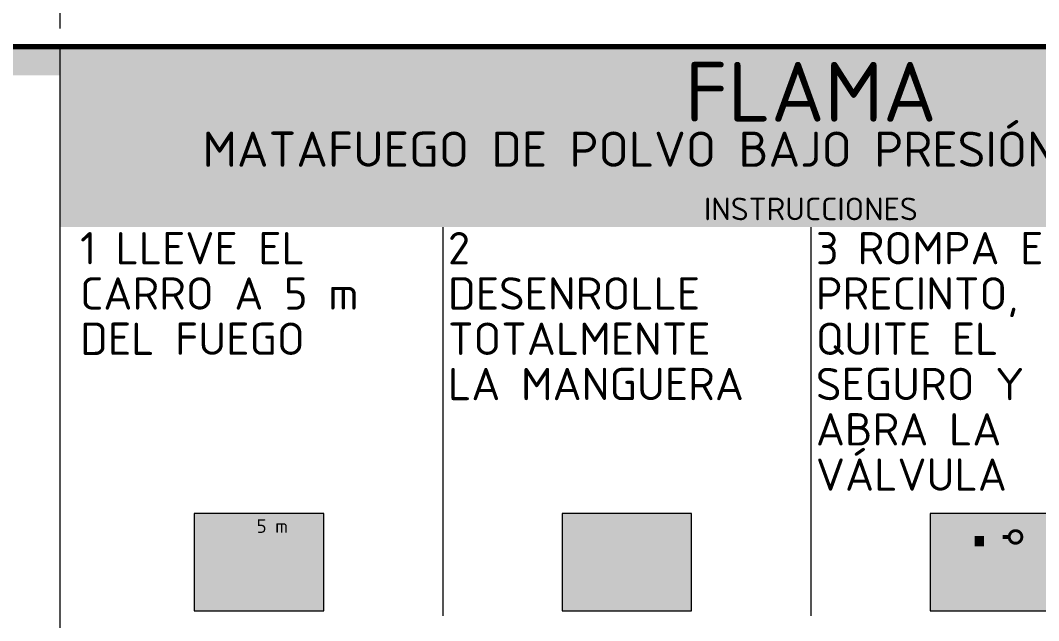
# Model space of a CAD drawing. Header units: millimetres. Extents: x 0 to 2382, y 0 to 420.
# Drawn here: x 1898.5 to 1980.3, y 293.7 to 342 of the extents above; entities that cross this region are included whole.
import ezdxf
from ezdxf.enums import TextEntityAlignment as Align

# ---------------------------------------------------------------- set-up
doc = ezdxf.new("R2010")
doc.units = ezdxf.units.MM
for name, color, linetype, lineweight in [('01-VISIBLE', 7, 'CONTINUOUS', 70), ('04-COTA', 3, 'CONTINUOUS', 18), ('08-FINA', 5, 'CONTINUOUS', 18), ('13-GRAFICA', 30, 'CONTINUOUS', 18)]:
    doc.layers.add(name, color=color, linetype=linetype, lineweight=lineweight)
doc.styles.add('ISO3098', font='isocpeur.ttf')
doc.dimstyles.new('FLAMA-IRAM', dxfattribs={"dimtxt": 3.5, "dimasz": 3.5, "dimexe": 2, "dimexo": 1.5, "dimgap": 1, "dimtad": 1, "dimdec": 1, "dimtxsty": 'ISO3098', "dimblk": 'IRAM_FLECHA', "dimblk1": 'IRAM_FLECHA', "dimblk2": 'IRAM_FLECHA', "dimcen": 2.5, "dimclrd": 256, "dimclre": 256, "dimclrt": 256, "dimazin": 3, "dimtfac": 1, "dimtmove": 0, "dimatfit": 3, "dimlwd": 18, "dimlwe": 18})

# ---------------------------------------------------------------- blocks, each defined once
blk = doc.blocks.new('IRAM_FLECHA')
blk.add_solid([(0, 0), (-1, 0.125), (-1, -0.125)])

msp = doc.modelspace()

# ---------------------------------------------------------------- hatches: boundary and pattern name
at = {"layer": '13-GRAFICA', "true_color": 0xc81e2d}
h = msp.add_hatch(color=7, dxfattribs=at)
h.dxf.hatch_style = 1
h.paths.add_polyline_path([(1901.681, 337.592), (1901.681, 339.862), (1841.363, 339.862), (1841.363, 337.592)])
h = msp.add_hatch(color=7, dxfattribs=at)
h.dxf.hatch_style = 1
h.paths.add_polyline_path([(2022.319, 328.301), (2022.319, 339.862), (1901.681, 339.862), (1901.681, 328.301)])
at = {"layer": '13-GRAFICA', "true_color": 0xffd200}
h = msp.add_hatch(color=7, dxfattribs=at)
h.dxf.hatch_style = 1
h.paths.add_polyline_path([(2022.319, 325.389), (2022.319, 328.301), (1901.681, 328.301), (1901.681, 325.389)])
at = {"layer": '13-GRAFICA', "true_color": 0xffffff}
h = msp.add_hatch(color=7, dxfattribs=at)
h.dxf.hatch_style = 1
h.paths.add_polyline_path([(1922.861, 294.549), (1922.861, 302.349), (1912.461, 302.349), (1912.461, 294.549)])
h = msp.add_hatch(color=7, dxfattribs=at)
h.dxf.hatch_style = 1
h.paths.add_polyline_path([(1952.42, 294.549), (1952.42, 302.349), (1942.02, 302.349), (1942.02, 294.549)])
h = msp.add_hatch(color=7, dxfattribs=at)
h.dxf.hatch_style = 1
h.paths.add_polyline_path([(1981.98, 294.549), (1981.98, 302.349), (1971.58, 302.349), (1971.58, 294.549)])
at = {"layer": '13-GRAFICA', "true_color": 0x191919}
h = msp.add_hatch(color=7, dxfattribs=at)
h.dxf.hatch_style = 1
h.paths.add_polyline_path([(1914.829, 295.349), (1914.83, 295.325), (1914.828, 295.301), (1914.824, 295.277), (1914.818, 295.254), (1914.809, 295.232), (1914.799, 295.211), (1914.786, 295.19), (1914.771, 295.171), (1914.755, 295.154), (1914.737, 295.138), (1914.718, 295.125), (1914.697, 295.113), (1914.675, 295.103), (1914.652, 295.095), (1914.629, 295.09), (1914.606, 295.087), (1914.582, 295.086), (1914.558, 295.088), (1914.534, 295.092), (1914.511, 295.098), (1914.489, 295.106), (1914.468, 295.117), (1914.447, 295.13), (1914.428, 295.144), (1914.411, 295.161), (1914.395, 295.179), (1914.381, 295.198), (1914.37, 295.219), (1914.36, 295.241), (1914.352, 295.263), (1913.826, 297.124), (1913.425, 295.278), (1913.419, 295.255), (1913.41, 295.232), (1913.4, 295.211), (1913.387, 295.191), (1913.372, 295.172), (1913.356, 295.154), (1913.338, 295.139), (1913.319, 295.125), (1913.298, 295.113), (1913.276, 295.103), (1913.253, 295.095), (1913.23, 295.09), (1913.207, 295.087), (1913.183, 295.086), (1913.159, 295.088), (1913.135, 295.092), (1913.112, 295.098), (1913.09, 295.106), (1913.068, 295.117), (1913.048, 295.13), (1913.029, 295.144), (1913.012, 295.16), (1912.996, 295.178), (1912.982, 295.198), (1912.97, 295.219), (1912.961, 295.24), (1912.953, 295.263), (1912.947, 295.286), (1912.944, 295.31), (1912.944, 295.334), (1912.945, 295.358), (1912.949, 295.381), (1913.509, 297.956), (1913.507, 297.959), (1913.492, 297.988), (1913.479, 298.018), (1913.47, 298.05), (1913.464, 298.082), (1913.461, 298.115), (1913.461, 298.148), (1913.583, 300.216), (1913.587, 300.249), (1913.593, 300.281), (1913.603, 300.312), (1913.616, 300.343), (1913.632, 300.371), (1913.65, 300.399), (1913.671, 300.424), (1913.695, 300.447), (1913.72, 300.467), (1913.748, 300.485), (1913.777, 300.501), (1913.778, 300.501), (1913.755, 300.522), (1913.723, 300.557), (1913.695, 300.595), (1913.67, 300.636), (1913.65, 300.68), (1913.634, 300.725), (1913.622, 300.771), (1913.615, 300.818), (1913.613, 300.866), (1913.615, 300.914), (1913.622, 300.961), (1913.634, 301.007), (1913.65, 301.052), (1913.67, 301.095), (1913.695, 301.136), (1913.723, 301.175), (1913.755, 301.21), (1913.791, 301.242), (1913.829, 301.271), (1913.87, 301.295), (1913.913, 301.316), (1913.958, 301.332), (1914.005, 301.343), (1914.052, 301.35), (1914.1, 301.353), (1914.147, 301.35), (1914.195, 301.343), (1914.241, 301.332), (1914.286, 301.316), (1914.329, 301.295), (1914.37, 301.271), (1914.408, 301.242), (1914.444, 301.21), (1914.476, 301.175), (1914.504, 301.136), (1914.529, 301.095), (1914.549, 301.052), (1914.565, 301.007), (1914.577, 300.961), (1914.584, 300.914), (1914.586, 300.866), (1914.584, 300.818), (1914.577, 300.771), (1914.565, 300.725), (1914.549, 300.68), (1914.529, 300.636), (1914.504, 300.595), (1914.476, 300.557), (1914.444, 300.522), (1914.408, 300.49), (1914.37, 300.461), (1914.329, 300.437), (1914.286, 300.416), (1914.241, 300.4), (1914.195, 300.389), (1914.191, 300.388), (1914.206, 300.366), (1914.221, 300.337), (1914.233, 300.306), (1914.242, 300.275), (1914.249, 300.243), (1914.251, 300.21), (1914.251, 300.177), (1914.224, 299.718), (1914.791, 298.933), (1915.534, 299.039), (1915.552, 299.041), (1915.57, 299.04), (1915.587, 299.039), (1915.605, 299.035), (1915.622, 299.03), (1915.639, 299.023), (1915.654, 299.014), (1915.669, 299.004), (1915.683, 298.993), (1915.696, 298.98), (1915.707, 298.966), (1915.717, 298.951), (1915.725, 298.935), (1915.732, 298.919), (1915.737, 298.902), (1915.74, 298.884), (1915.742, 298.866), (1915.742, 298.848), (1915.74, 298.83), (1915.737, 298.813), (1915.731, 298.796), (1915.724, 298.779), (1915.716, 298.763), (1915.706, 298.749), (1915.694, 298.735), (1915.682, 298.722), (1915.668, 298.711), (1915.653, 298.701), (1915.637, 298.693), (1915.62, 298.686), (1915.603, 298.681), (1915.586, 298.677), (1914.734, 298.556), (1914.716, 298.554), (1914.698, 298.554), (1914.68, 298.556), (1914.662, 298.56), (1914.645, 298.565), (1914.628, 298.572), (1914.613, 298.581), (1914.598, 298.591), (1914.584, 298.603), (1914.571, 298.616), (1914.56, 298.63), (1914.19, 299.142), (1914.129, 298.108), (1914.126, 298.076), (1914.119, 298.044), (1914.109, 298.012), (1914.096, 297.982), (1914.092, 297.974), (1914.82, 295.396), (1914.826, 295.372)])
h = msp.add_hatch(color=7, dxfattribs=at)
h.dxf.hatch_style = 1
h.paths.add_polyline_path([(1977.339, 301.26), (1977.354, 301.261), (1977.369, 301.261), (1977.384, 301.259), (1977.398, 301.256), (1977.412, 301.251), (1977.426, 301.245), (1977.439, 301.237), (1977.451, 301.229), (1977.462, 301.219), (1977.473, 301.208), (1977.482, 301.196), (1977.49, 301.183), (1977.496, 301.17), (1977.502, 301.156), (1977.505, 301.142), (1977.508, 301.127), (1977.509, 301.112), (1977.508, 301.097), (1977.507, 301.082), (1977.503, 301.068), (1977.498, 301.054), (1977.492, 301.04), (1977.485, 301.027), (1977.476, 301.015), (1977.466, 301.004), (1977.456, 300.994), (1977.444, 300.984), (1977.431, 300.976), (1977.418, 300.97), (1977.404, 300.965), (1977.389, 300.961), (1975.442, 300.535), (1975.428, 300.532), (1975.413, 300.531), (1975.398, 300.532), (1975.383, 300.534), (1975.369, 300.537), (1975.354, 300.542), (1975.341, 300.548), (1975.328, 300.555), (1975.316, 300.564), (1975.304, 300.574), (1975.294, 300.585), (1975.285, 300.596), (1975.277, 300.609), (1975.271, 300.622), (1975.265, 300.636), (1975.261, 300.651), (1975.259, 300.666), (1975.258, 300.68), (1975.258, 300.695), (1975.26, 300.71), (1975.264, 300.725), (1975.268, 300.739), (1975.274, 300.752), (1975.282, 300.765), (1975.291, 300.778), (1975.3, 300.789), (1975.311, 300.799), (1975.323, 300.808), (1975.336, 300.816), (1975.349, 300.823), (1975.363, 300.828), (1975.377, 300.832), (1977.324, 301.258)])
h = msp.add_hatch(color=7, dxfattribs=at)
h.dxf.hatch_style = 1
h.paths.add_polyline_path([(1978.097, 300.996), (1978.149, 301.028), (1978.205, 301.054), (1978.263, 301.075), (1978.322, 301.089), (1978.382, 301.098), (1978.444, 301.101), (1978.505, 301.098), (1978.565, 301.089), (1978.625, 301.075), (1978.682, 301.054), (1978.738, 301.028), (1978.79, 300.996), (1978.834, 300.964), (1978.834, 300.477), (1978.832, 300.516), (1978.826, 300.554), (1978.817, 300.591), (1978.804, 300.627), (1978.788, 300.661), (1978.768, 300.694), (1978.745, 300.725), (1978.719, 300.753), (1978.691, 300.779), (1978.66, 300.802), (1978.627, 300.821), (1978.593, 300.838), (1978.557, 300.851), (1978.52, 300.86), (1978.482, 300.866), (1978.444, 300.867), (1978.405, 300.866), (1978.368, 300.86), (1978.33, 300.851), (1978.294, 300.838), (1978.26, 300.821), (1978.227, 300.802), (1978.196, 300.779), (1978.168, 300.753), (1978.142, 300.725), (1978.119, 300.694), (1978.1, 300.661), (1978.083, 300.627), (1978.07, 300.591), (1978.061, 300.554), (1978.056, 300.516), (1978.054, 300.477), (1978.054, 300.964)])
h = msp.add_hatch(color=7, dxfattribs=at)
h.dxf.hatch_style = 1
h.paths.add_polyline_path([(1916.725, 300.243), (1920.729, 300.243), (1920.729, 300.399), (1921.041, 300.243), (1921.197, 300.243), (1921.205, 300.243), (1921.212, 300.242), (1921.22, 300.24), (1921.227, 300.238), (1921.234, 300.234), (1921.24, 300.23), (1921.247, 300.226), (1921.252, 300.221), (1921.257, 300.215), (1921.262, 300.209), (1921.266, 300.202), (1921.269, 300.195), (1921.272, 300.188), (1921.274, 300.181), (1921.275, 300.173), (1921.275, 300.165), (1921.275, 300.158), (1921.274, 300.15), (1921.272, 300.143), (1921.269, 300.136), (1921.266, 300.129), (1921.262, 300.122), (1921.257, 300.116), (1921.252, 300.11), (1921.247, 300.105), (1921.24, 300.101), (1921.234, 300.097), (1921.227, 300.093), (1921.22, 300.091), (1921.212, 300.089), (1921.205, 300.088), (1921.197, 300.087), (1921.041, 300.087), (1920.729, 299.931), (1920.729, 300.087), (1916.725, 300.087), (1916.725, 299.931), (1916.413, 300.087), (1916.257, 300.087), (1916.249, 300.088), (1916.242, 300.089), (1916.234, 300.091), (1916.227, 300.093), (1916.22, 300.097), (1916.214, 300.101), (1916.208, 300.105), (1916.202, 300.11), (1916.197, 300.116), (1916.192, 300.122), (1916.188, 300.129), (1916.185, 300.136), (1916.182, 300.143), (1916.181, 300.15), (1916.179, 300.158), (1916.179, 300.165), (1916.179, 300.173), (1916.181, 300.181), (1916.182, 300.188), (1916.185, 300.195), (1916.188, 300.202), (1916.192, 300.209), (1916.197, 300.215), (1916.202, 300.221), (1916.208, 300.226), (1916.214, 300.23), (1916.22, 300.234), (1916.227, 300.238), (1916.234, 300.24), (1916.242, 300.242), (1916.249, 300.243), (1916.257, 300.243), (1916.413, 300.243), (1916.725, 300.399)])
h = msp.add_hatch(color=7, dxfattribs=at)
h.dxf.hatch_style = 1
h.paths.add_polyline_path([(1945.922, 298.562), (1945.92, 298.592), (1945.913, 298.623), (1945.899, 298.656), (1945.878, 298.688), (1945.849, 298.719), (1945.813, 298.747), (1945.771, 298.769), (1945.723, 298.785), (1945.669, 298.794), (1945.612, 298.793), (1945.552, 298.783), (1945.492, 298.762), (1945.434, 298.73), (1945.379, 298.687), (1945.33, 298.633), (1945.288, 298.57), (1945.256, 298.498), (1945.236, 298.419), (1945.228, 298.334), (1945.234, 298.247), (1945.254, 298.158), (1945.29, 298.071), (1945.341, 297.988), (1945.407, 297.912), (1945.486, 297.846), (1945.577, 297.791), (1945.679, 297.751), (1945.788, 297.727), (1945.904, 297.72), (1946.022, 297.732), (1946.139, 297.764), (1946.253, 297.815), (1946.359, 297.885), (1946.456, 297.973), (1946.539, 298.078), (1946.606, 298.198), (1946.654, 298.329), (1946.681, 298.469), (1946.686, 298.615), (1946.668, 298.763), (1946.625, 298.909), (1946.558, 299.049), (1946.469, 299.18), (1946.358, 299.296), (1946.227, 299.396), (1946.079, 299.475), (1945.918, 299.531), (1945.747, 299.561), (1945.571, 299.564), (1945.393, 299.539), (1945.219, 299.485), (1945.052, 299.403), (1944.898, 299.293), (1944.761, 299.159), (1944.645, 299.002), (1944.554, 298.827), (1944.491, 298.636), (1944.458, 298.435), (1944.457, 298.228), (1944.489, 298.02), (1944.555, 297.817), (1944.652, 297.624), (1944.781, 297.447), (1944.939, 297.29), (1945.121, 297.158), (1945.325, 297.054), (1945.545, 296.984), (1945.777, 296.948), (1946.015, 296.949), (1946.252, 296.988), (1946.484, 297.065), (1946.703, 297.179), (1946.904, 297.328), (1947.081, 297.508), (1947.229, 297.717), (1947.344, 297.949), (1947.422, 298.199), (1947.461, 298.461), (1947.457, 298.729), (1947.411, 298.997), (1947.323, 299.256), (1947.193, 299.501), (1947.025, 299.726), (1946.821, 299.923), (1946.587, 300.087), (1946.327, 300.214), (1946.047, 300.3), (1945.754, 300.341), (1945.455, 300.335), (1945.158, 300.282), (1944.87, 300.182), (1944.599, 300.037), (1944.351, 299.849), (1944.134, 299.622), (1943.953, 299.361), (1943.814, 299.073), (1943.722, 298.763), (1943.678, 298.44), (1943.686, 298.111), (1943.746, 297.784), (1943.858, 297.467), (1944.019, 297.17), (1944.227, 296.899), (1944.477, 296.662), (1944.763, 296.465), (1945.08, 296.314), (1945.419, 296.214), (1945.773, 296.168), (1946.133, 296.178), (1946.49, 296.246), (1946.834, 296.369), (1947.158, 296.546), (1947.452, 296.774), (1947.709, 297.047), (1947.922, 297.359), (1948.085, 297.704), (1948.192, 298.073), (1948.242, 298.471), (1948.245, 298.489), (1948.25, 298.505), (1948.256, 298.522), (1948.264, 298.537), (1948.274, 298.552), (1948.285, 298.565), (1948.297, 298.578), (1948.31, 298.589), (1948.325, 298.599), (1948.34, 298.607), (1948.356, 298.614), (1948.373, 298.619), (1948.39, 298.623), (1948.407, 298.625), (1948.425, 298.625), (1948.442, 298.623), (1948.459, 298.62), (1948.476, 298.615), (1948.492, 298.608), (1948.507, 298.6), (1948.522, 298.59), (1948.535, 298.579), (1951.083, 296.239), (1951.095, 296.226), (1951.106, 296.213), (1951.115, 296.199), (1951.123, 296.183), (1951.13, 296.167), (1951.135, 296.151), (1951.138, 296.134), (1951.14, 296.117), (1951.14, 296.1), (1951.138, 296.083), (1951.134, 296.066), (1951.129, 296.049), (1951.123, 296.033), (1951.114, 296.018), (1951.105, 296.004), (1951.094, 295.991), (1951.081, 295.979), (1951.068, 295.968), (1951.054, 295.958), (1951.038, 295.95), (1951.022, 295.944), (1951.006, 295.939), (1950.989, 295.936), (1950.972, 295.934), (1950.955, 295.934), (1950.937, 295.936), (1950.921, 295.939), (1950.904, 295.945), (1950.888, 295.951), (1950.873, 295.96), (1950.859, 295.969), (1950.846, 295.98), (1948.548, 298.09), (1948.539, 298.016), (1948.536, 298.002), (1948.533, 297.989), (1948.418, 297.593), (1948.414, 297.58), (1948.408, 297.567), (1948.234, 297.197), (1948.228, 297.185), (1948.22, 297.173), (1947.992, 296.838), (1947.984, 296.827), (1947.975, 296.816), (1947.698, 296.523), (1947.689, 296.513), (1947.678, 296.504), (1947.362, 296.26), (1947.35, 296.252), (1947.339, 296.245), (1946.991, 296.054), (1946.978, 296.048), (1946.965, 296.043), (1946.595, 295.91), (1946.582, 295.906), (1946.568, 295.903), (1946.184, 295.831), (1946.171, 295.829), (1946.157, 295.828), (1945.769, 295.817), (1945.756, 295.817), (1945.742, 295.818), (1945.36, 295.868), (1945.347, 295.87), (1945.333, 295.874), (1944.968, 295.981), (1944.954, 295.986), (1944.942, 295.991), (1944.6, 296.154), (1944.588, 296.16), (1944.576, 296.168), (1944.267, 296.38), (1944.256, 296.388), (1944.245, 296.397), (1943.975, 296.654), (1943.966, 296.664), (1943.957, 296.674), (1943.732, 296.967), (1943.724, 296.979), (1943.717, 296.99), (1943.542, 297.312), (1943.536, 297.325), (1943.531, 297.338), (1943.41, 297.68), (1943.406, 297.693), (1943.403, 297.707), (1943.338, 298.061), (1943.336, 298.075), (1943.335, 298.088), (1943.327, 298.445), (1943.327, 298.459), (1943.328, 298.473), (1943.376, 298.824), (1943.378, 298.837), (1943.381, 298.851), (1943.482, 299.187), (1943.487, 299.2), (1943.492, 299.213), (1943.643, 299.526), (1943.649, 299.538), (1943.657, 299.55), (1943.853, 299.833), (1943.862, 299.844), (1943.871, 299.855), (1944.107, 300.101), (1944.117, 300.111), (1944.128, 300.12), (1944.397, 300.325), (1944.409, 300.332), (1944.421, 300.339), (1944.717, 300.498), (1944.729, 300.504), (1944.742, 300.509), (1945.056, 300.618), (1945.069, 300.622), (1945.083, 300.625), (1945.407, 300.683), (1945.421, 300.685), (1945.435, 300.686), (1945.761, 300.692), (1945.775, 300.692), (1945.789, 300.69), (1946.109, 300.646), (1946.123, 300.643), (1946.136, 300.64), (1946.442, 300.546), (1946.455, 300.541), (1946.468, 300.536), (1946.753, 300.397), (1946.765, 300.39), (1946.777, 300.383), (1947.034, 300.202), (1947.045, 300.194), (1947.056, 300.185), (1947.279, 299.968), (1947.289, 299.958), (1947.297, 299.947), (1947.482, 299.701), (1947.49, 299.69), (1947.497, 299.678), (1947.64, 299.408), (1947.646, 299.395), (1947.651, 299.382), (1947.748, 299.097), (1947.752, 299.083), (1947.755, 299.07), (1947.806, 298.775), (1947.807, 298.761), (1947.808, 298.748), (1947.812, 298.452), (1947.811, 298.438), (1947.81, 298.424), (1947.768, 298.134), (1947.765, 298.121), (1947.762, 298.107), (1947.675, 297.831), (1947.671, 297.818), (1947.665, 297.805), (1947.537, 297.548), (1947.531, 297.536), (1947.523, 297.524), (1947.359, 297.293), (1947.35, 297.282), (1947.341, 297.272), (1947.144, 297.072), (1947.134, 297.062), (1947.123, 297.054), (1946.9, 296.889), (1946.889, 296.881), (1946.877, 296.874), (1946.633, 296.747), (1946.621, 296.741), (1946.608, 296.737), (1946.35, 296.651), (1946.337, 296.647), (1946.323, 296.644), (1946.058, 296.601), (1946.045, 296.599), (1946.031, 296.598), (1945.765, 296.597), (1945.751, 296.597), (1945.738, 296.599), (1945.478, 296.639), (1945.465, 296.642), (1945.451, 296.645), (1945.205, 296.725), (1945.192, 296.729), (1945.179, 296.735), (1944.95, 296.851), (1944.938, 296.858), (1944.927, 296.865), (1944.722, 297.014), (1944.711, 297.022), (1944.7, 297.032), (1944.523, 297.208), (1944.514, 297.219), (1944.505, 297.229), (1944.36, 297.429), (1944.353, 297.441), (1944.346, 297.453), (1944.235, 297.671), (1944.23, 297.683), (1944.225, 297.696), (1944.151, 297.926), (1944.147, 297.939), (1944.144, 297.953), (1944.108, 298.188), (1944.106, 298.201), (1944.106, 298.215), (1944.107, 298.45), (1944.107, 298.464), (1944.109, 298.478), (1944.147, 298.707), (1944.149, 298.72), (1944.153, 298.734), (1944.225, 298.951), (1944.23, 298.964), (1944.236, 298.976), (1944.34, 299.177), (1944.347, 299.189), (1944.355, 299.2), (1944.487, 299.379), (1944.496, 299.39), (1944.506, 299.4), (1944.663, 299.554), (1944.673, 299.563), (1944.684, 299.572), (1944.86, 299.697), (1944.872, 299.704), (1944.884, 299.711), (1945.076, 299.806), (1945.089, 299.811), (1945.102, 299.816), (1945.303, 299.878), (1945.316, 299.882), (1945.33, 299.884), (1945.535, 299.914), (1945.549, 299.915), (1945.563, 299.915), (1945.767, 299.912), (1945.781, 299.911), (1945.795, 299.909), (1945.993, 299.874), (1946.007, 299.871), (1946.02, 299.867), (1946.208, 299.802), (1946.22, 299.797), (1946.233, 299.791), (1946.405, 299.699), (1946.417, 299.692), (1946.428, 299.684), (1946.581, 299.567), (1946.592, 299.558), (1946.602, 299.549), (1946.733, 299.412), (1946.742, 299.401), (1946.75, 299.39), (1946.856, 299.237), (1946.863, 299.225), (1946.869, 299.212), (1946.948, 299.047), (1946.953, 299.034), (1946.958, 299.021), (1947.008, 298.848), (1947.012, 298.835), (1947.014, 298.821), (1947.036, 298.645), (1947.037, 298.631), (1947.038, 298.617), (1947.032, 298.444), (1947.031, 298.43), (1947.029, 298.416), (1946.996, 298.248), (1946.993, 298.234), (1946.988, 298.221), (1946.931, 298.064), (1946.925, 298.051), (1946.919, 298.038), (1946.838, 297.894), (1946.831, 297.883), (1946.823, 297.871), (1946.722, 297.744), (1946.713, 297.734), (1946.703, 297.724), (1946.586, 297.617), (1946.575, 297.608), (1946.564, 297.6), (1946.434, 297.514), (1946.422, 297.507), (1946.409, 297.501), (1946.27, 297.438), (1946.257, 297.433), (1946.244, 297.429), (1946.099, 297.39), (1946.085, 297.387), (1946.072, 297.385), (1945.926, 297.37), (1945.912, 297.369), (1945.898, 297.369), (1945.754, 297.377), (1945.74, 297.379), (1945.727, 297.381), (1945.589, 297.411), (1945.576, 297.415), (1945.562, 297.42), (1945.435, 297.47), (1945.422, 297.476), (1945.409, 297.483), (1945.294, 297.552), (1945.282, 297.559), (1945.271, 297.568), (1945.17, 297.652), (1945.16, 297.662), (1945.15, 297.672), (1945.066, 297.769), (1945.057, 297.78), (1945.05, 297.792), (1944.984, 297.899), (1944.977, 297.911), (1944.971, 297.924), (1944.924, 298.037), (1944.92, 298.051), (1944.916, 298.064), (1944.889, 298.181), (1944.886, 298.194), (1944.885, 298.209), (1944.877, 298.325), (1944.876, 298.339), (1944.877, 298.353), (1944.888, 298.466), (1944.89, 298.48), (1944.893, 298.494), (1944.92, 298.601), (1944.925, 298.614), (1944.93, 298.627), (1944.973, 298.726), (1944.98, 298.738), (1944.987, 298.751), (1945.044, 298.838), (1945.053, 298.849), (1945.062, 298.86), (1945.13, 298.935), (1945.14, 298.945), (1945.151, 298.954), (1945.229, 299.015), (1945.24, 299.023), (1945.253, 299.031), (1945.336, 299.077), (1945.349, 299.083), (1945.362, 299.088), (1945.449, 299.119), (1945.463, 299.123), (1945.477, 299.126), (1945.565, 299.142), (1945.58, 299.143), (1945.594, 299.144), (1945.68, 299.145), (1945.695, 299.144), (1945.709, 299.143), (1945.792, 299.13), (1945.806, 299.127), (1945.82, 299.123), (1945.896, 299.097), (1945.91, 299.092), (1945.923, 299.086), (1945.991, 299.049), (1946.004, 299.042), (1946.016, 299.034), (1946.075, 298.988), (1946.086, 298.979), (1946.097, 298.968), (1946.145, 298.916), (1946.155, 298.904), (1946.164, 298.892), (1946.201, 298.835), (1946.209, 298.822), (1946.215, 298.808), (1946.241, 298.748), (1946.246, 298.734), (1946.251, 298.72), (1946.265, 298.658), (1946.268, 298.644), (1946.27, 298.628), (1946.273, 298.569), (1946.274, 298.553), (1946.273, 298.538), (1946.266, 298.482), (1946.264, 298.466), (1946.26, 298.451), (1946.245, 298.399), (1946.239, 298.383), (1946.232, 298.368), (1946.223, 298.353), (1946.213, 298.339), (1946.201, 298.326), (1946.188, 298.314), (1946.175, 298.304), (1946.16, 298.295), (1946.144, 298.288), (1946.128, 298.282), (1946.112, 298.278), (1946.095, 298.275), (1946.077, 298.274), (1946.06, 298.275), (1946.043, 298.277), (1946.026, 298.281), (1946.01, 298.287), (1945.994, 298.294), (1945.98, 298.303), (1945.966, 298.313), (1945.953, 298.325), (1945.941, 298.337), (1945.931, 298.351), (1945.922, 298.366), (1945.915, 298.381), (1945.909, 298.398), (1945.904, 298.414), (1945.902, 298.431), (1945.901, 298.448), (1945.902, 298.466), (1945.904, 298.483), (1945.908, 298.499), (1945.919, 298.536)])
at = {"layer": '13-GRAFICA', "true_color": 0xcba23e}
h = msp.add_hatch(color=7, dxfattribs=at)
h.dxf.hatch_style = 1
h.paths.add_polyline_path([(1975.167, 299.71), (1975.167, 300.562), (1975.897, 300.562), (1975.897, 299.71)])
at = {"layer": '13-GRAFICA', "true_color": 0x191919}
h = msp.add_hatch(color=7, dxfattribs=at)
h.dxf.hatch_style = 1
h.paths.add_polyline_path([(1977.054, 299.97), (1977.068, 299.963), (1977.081, 299.955), (1977.092, 299.946), (1977.103, 299.935), (1977.113, 299.923), (1977.122, 299.911), (1977.129, 299.897), (1977.135, 299.883), (1977.139, 299.869), (1977.142, 299.854), (1977.144, 299.839), (1977.265, 297.162), (1977.265, 297.147), (1977.264, 297.132), (1977.261, 297.117), (1977.257, 297.103), (1977.251, 297.089), (1977.244, 297.076), (1977.235, 297.064), (1977.226, 297.052), (1977.215, 297.042), (1977.204, 297.032), (1977.191, 297.024), (1977.178, 297.017), (1977.164, 297.011), (1977.15, 297.007), (1977.135, 297.004), (1977.12, 297.003), (1977.105, 297.003), (1977.091, 297.004), (1977.076, 297.007), (1977.062, 297.012), (1977.048, 297.017), (1977.035, 297.024), (1977.022, 297.033), (1977.011, 297.042), (1977, 297.053), (1976.991, 297.064), (1976.983, 297.077), (1976.976, 297.09), (1976.97, 297.104), (1976.966, 297.118), (1976.963, 297.133), (1976.962, 297.148), (1976.845, 299.72), (1975.849, 300.052), (1975.835, 300.058), (1975.821, 300.064), (1975.809, 300.073), (1975.797, 300.082), (1975.786, 300.092), (1975.777, 300.103), (1975.768, 300.116), (1975.761, 300.129), (1975.755, 300.142), (1975.75, 300.156), (1975.747, 300.171), (1975.745, 300.186), (1975.745, 300.201), (1975.746, 300.216), (1975.748, 300.23), (1975.752, 300.245), (1975.758, 300.259), (1975.765, 300.272), (1975.773, 300.285), (1975.782, 300.296), (1975.792, 300.307), (1975.803, 300.317), (1975.816, 300.325), (1975.829, 300.333), (1975.842, 300.339), (1975.857, 300.343), (1975.871, 300.347), (1975.886, 300.348), (1975.901, 300.349), (1975.916, 300.348), (1975.93, 300.345), (1975.945, 300.341), (1977.04, 299.976)])
at = {"layer": '13-GRAFICA', "true_color": 0xffd200}
h = msp.add_hatch(color=7, dxfattribs=at)
h.dxf.hatch_style = 1
h.paths.add_polyline_path([(1977.404, 300.321), (1977.404, 300.633), (1978.028, 300.633), (1978.028, 300.321)])
at = {"layer": '13-GRAFICA', "true_color": 0x191919}
h = msp.add_hatch(color=7, dxfattribs=at)
h.dxf.hatch_style = 1
h.paths.add_polyline_path([(1978.048, 299.995), (1978.002, 300.036), (1977.961, 300.082), (1977.925, 300.131), (1977.893, 300.183), (1977.867, 300.239), (1977.847, 300.296), (1977.832, 300.356), (1977.823, 300.416), (1977.82, 300.477), (1977.823, 300.539), (1977.832, 300.599), (1977.847, 300.659), (1977.867, 300.716), (1977.893, 300.772), (1977.925, 300.824), (1977.961, 300.873), (1978.002, 300.919), (1978.048, 300.96), (1978.054, 300.964), (1978.054, 300.477), (1978.054, 299.991)])
h = msp.add_hatch(color=7, dxfattribs=at)
h.dxf.hatch_style = 1
h.paths.add_polyline_path([(1978.79, 299.959), (1978.738, 299.927), (1978.682, 299.901), (1978.625, 299.88), (1978.565, 299.865), (1978.505, 299.856), (1978.444, 299.853), (1978.382, 299.856), (1978.322, 299.865), (1978.263, 299.88), (1978.205, 299.901), (1978.149, 299.927), (1978.097, 299.959), (1978.054, 299.991), (1978.054, 300.477), (1978.056, 300.439), (1978.061, 300.401), (1978.07, 300.364), (1978.083, 300.328), (1978.1, 300.294), (1978.119, 300.261), (1978.142, 300.23), (1978.168, 300.202), (1978.196, 300.176), (1978.227, 300.153), (1978.26, 300.133), (1978.294, 300.117), (1978.33, 300.104), (1978.368, 300.095), (1978.405, 300.089), (1978.444, 300.087), (1978.482, 300.089), (1978.52, 300.095), (1978.557, 300.104), (1978.593, 300.117), (1978.627, 300.133), (1978.66, 300.153), (1978.691, 300.176), (1978.719, 300.202), (1978.745, 300.23), (1978.768, 300.261), (1978.788, 300.294), (1978.804, 300.328), (1978.817, 300.364), (1978.826, 300.401), (1978.832, 300.439), (1978.834, 300.477), (1978.834, 299.991)])
h = msp.add_hatch(color=7, dxfattribs=at)
h.dxf.hatch_style = 1
h.paths.add_polyline_path([(1979.041, 300.296), (1979.02, 300.239), (1978.994, 300.183), (1978.962, 300.131), (1978.926, 300.082), (1978.885, 300.036), (1978.84, 299.995), (1978.834, 299.991), (1978.834, 300.477), (1978.834, 300.964), (1978.84, 300.96), (1978.885, 300.919), (1978.926, 300.873), (1978.962, 300.824), (1978.994, 300.772), (1979.02, 300.716), (1979.041, 300.659), (1979.056, 300.599), (1979.065, 300.539), (1979.068, 300.477), (1979.065, 300.416), (1979.056, 300.356)])
at = {"layer": '13-GRAFICA', "true_color": 0xc81e2d}
h = msp.add_hatch(color=7, dxfattribs=at)
h.dxf.hatch_style = 1
h.paths.add_polyline_path([(1981.356, 300.477), (1980.732, 300.087), (1980.732, 300.341), (1979.276, 300.341), (1979.262, 300.342), (1979.249, 300.344), (1979.236, 300.347), (1979.223, 300.351), (1979.211, 300.357), (1979.2, 300.364), (1979.189, 300.372), (1979.179, 300.381), (1979.17, 300.391), (1979.162, 300.402), (1979.155, 300.413), (1979.15, 300.425), (1979.145, 300.438), (1979.142, 300.451), (1979.14, 300.464), (1979.139, 300.477), (1979.14, 300.491), (1979.142, 300.504), (1979.145, 300.517), (1979.15, 300.53), (1979.155, 300.542), (1979.162, 300.553), (1979.17, 300.564), (1979.179, 300.574), (1979.189, 300.583), (1979.2, 300.591), (1979.211, 300.598), (1979.223, 300.604), (1979.236, 300.608), (1979.249, 300.611), (1979.262, 300.613), (1979.276, 300.614), (1980.732, 300.614), (1980.732, 300.867)])
at = {"layer": '13-GRAFICA', "true_color": 0xb21820}
h = msp.add_hatch(color=7, dxfattribs=at)
h.dxf.hatch_style = 1
h.paths.add_polyline_path([(1915.633, 295.953), (1915.633, 300.165), (1917.037, 300.165), (1917.037, 295.953)])
h = msp.add_hatch(color=7, dxfattribs=at)
h.dxf.hatch_style = 1
h.paths.add_polyline_path([(1974.497, 295.329), (1974.497, 299.102), (1974.502, 299.172), (1974.517, 299.243), (1974.542, 299.312), (1974.576, 299.379), (1974.619, 299.443), (1974.672, 299.504), (1974.732, 299.561), (1974.8, 299.613), (1974.876, 299.661), (1974.957, 299.703), (1975.044, 299.74), (1975.136, 299.77), (1975.231, 299.794), (1975.33, 299.812), (1975.43, 299.822), (1975.532, 299.826), (1975.633, 299.822), (1975.733, 299.812), (1975.832, 299.794), (1975.927, 299.77), (1976.019, 299.74), (1976.106, 299.703), (1976.188, 299.661), (1976.263, 299.613), (1976.331, 299.561), (1976.392, 299.504), (1976.444, 299.443), (1976.487, 299.379), (1976.521, 299.312), (1976.546, 299.243), (1976.561, 299.172), (1976.566, 299.102), (1976.566, 295.329)])
at = {"layer": '13-GRAFICA', "true_color": 0xe63c14}
h = msp.add_hatch(color=7, dxfattribs=at)
h.dxf.hatch_style = 1
h.paths.add_polyline_path([(1920.204, 295.232), (1920.194, 295.233), (1920.185, 295.236), (1920.175, 295.239), (1920.166, 295.244), (1920.158, 295.249), (1920.15, 295.255), (1920.143, 295.262), (1920.136, 295.27), (1920.131, 295.278), (1920.126, 295.287), (1920.122, 295.296), (1919.86, 296.017), (1919.857, 296.026), (1919.855, 296.036), (1919.854, 296.046), (1919.854, 296.056), (1919.855, 296.066), (1919.857, 296.075), (1919.86, 296.085), (1919.864, 296.094), (1920.192, 296.749), (1920.197, 296.758), (1920.202, 296.766), (1920.208, 296.773), (1920.215, 296.779), (1920.223, 296.785), (1920.231, 296.791), (1920.239, 296.795), (1920.248, 296.798), (1920.258, 296.801), (1920.267, 296.803), (1920.277, 296.804), (1920.286, 296.803), (1920.296, 296.802), (1920.305, 296.8), (1920.314, 296.797), (1920.323, 296.794), (1920.331, 296.789), (1920.339, 296.783), (1920.347, 296.777), (1920.353, 296.77), (1920.359, 296.763), (1920.365, 296.755), (1920.472, 296.57), (1920.676, 297.384), (1920.679, 297.394), (1920.682, 297.403), (1920.687, 297.411), (1920.692, 297.419), (1920.699, 297.427), (1920.705, 297.434), (1920.713, 297.44), (1920.721, 297.445), (1920.73, 297.45), (1920.739, 297.453), (1920.748, 297.456), (1920.757, 297.458), (1920.767, 297.459), (1920.777, 297.459), (1920.786, 297.458), (1920.796, 297.456), (1920.805, 297.453), (1920.814, 297.449), (1920.823, 297.444), (1920.831, 297.439), (1920.838, 297.433), (1920.845, 297.426), (1920.851, 297.418), (1921.127, 297.036), (1921.296, 298.616), (1921.297, 298.626), (1921.3, 298.635), (1921.303, 298.644), (1921.308, 298.653), (1921.313, 298.661), (1921.319, 298.669), (1921.326, 298.676), (1921.333, 298.683), (1921.341, 298.688), (1921.349, 298.693), (1921.358, 298.697), (1921.368, 298.7), (1921.377, 298.702), (1921.387, 298.704), (1921.397, 298.704), (1921.407, 298.703), (1921.416, 298.701), (1921.426, 298.698), (1921.435, 298.695), (1921.444, 298.69), (1921.452, 298.685), (1921.459, 298.679), (1921.466, 298.672), (1921.473, 298.664), (1921.478, 298.656), (1921.483, 298.647), (1921.486, 298.638), (1921.489, 298.629), (1921.793, 297.387), (1921.965, 297.673), (1921.97, 297.681), (1921.976, 297.689), (1921.983, 297.695), (1921.99, 297.702), (1921.998, 297.707), (1922.007, 297.712), (1922.016, 297.715), (1922.025, 297.718), (1922.034, 297.72), (1922.044, 297.721), (1922.054, 297.721), (1922.063, 297.72), (1922.073, 297.718), (1922.082, 297.715), (1922.091, 297.711), (1922.099, 297.707), (1922.107, 297.702), (1922.115, 297.695), (1922.122, 297.689), (1922.128, 297.681), (1922.133, 297.673), (1922.138, 297.665), (1922.141, 297.656), (1922.144, 297.646), (1922.472, 296.336), (1922.474, 296.328), (1922.474, 296.319), (1922.475, 296.31), (1922.474, 296.302), (1922.473, 296.293), (1922.276, 295.31), (1922.274, 295.301), (1922.271, 295.292), (1922.267, 295.283), (1922.262, 295.275), (1922.256, 295.267), (1922.249, 295.26), (1922.242, 295.253), (1922.234, 295.248), (1922.226, 295.243), (1922.217, 295.239), (1922.208, 295.235), (1922.199, 295.233), (1922.189, 295.232), (1922.18, 295.231), (1920.214, 295.231)])
at = {"layer": '13-GRAFICA', "true_color": 0xffbe00}
h = msp.add_hatch(color=7, dxfattribs=at)
h.dxf.hatch_style = 1
h.paths.add_polyline_path([(1920.651, 295.271), (1920.646, 295.272), (1920.64, 295.273), (1920.635, 295.275), (1920.63, 295.278), (1920.626, 295.281), (1920.621, 295.285), (1920.617, 295.289), (1920.614, 295.294), (1920.611, 295.298), (1920.608, 295.304), (1920.606, 295.309), (1920.462, 295.742), (1920.46, 295.747), (1920.459, 295.753), (1920.458, 295.759), (1920.458, 295.765), (1920.459, 295.771), (1920.46, 295.777), (1920.462, 295.783), (1920.464, 295.788), (1920.644, 296.181), (1920.647, 296.186), (1920.65, 296.191), (1920.653, 296.195), (1920.657, 296.199), (1920.661, 296.203), (1920.666, 296.206), (1920.67, 296.209), (1920.675, 296.211), (1920.68, 296.212), (1920.686, 296.213), (1920.691, 296.214), (1920.696, 296.214), (1920.701, 296.213), (1920.707, 296.212), (1920.712, 296.21), (1920.716, 296.208), (1920.721, 296.205), (1920.725, 296.202), (1920.729, 296.198), (1920.733, 296.194), (1920.736, 296.19), (1920.739, 296.185), (1920.798, 296.074), (1920.91, 296.562), (1920.912, 296.568), (1920.914, 296.573), (1920.917, 296.578), (1920.919, 296.583), (1920.923, 296.588), (1920.927, 296.592), (1920.931, 296.596), (1920.935, 296.599), (1920.94, 296.602), (1920.945, 296.604), (1920.95, 296.605), (1920.955, 296.606), (1920.961, 296.607), (1920.966, 296.607), (1920.971, 296.606), (1920.976, 296.605), (1920.982, 296.603), (1920.986, 296.601), (1920.991, 296.598), (1920.996, 296.595), (1921, 296.591), (1921.003, 296.587), (1921.007, 296.583), (1921.158, 296.354), (1921.251, 297.301), (1921.252, 297.307), (1921.254, 297.313), (1921.256, 297.318), (1921.258, 297.324), (1921.261, 297.329), (1921.264, 297.333), (1921.268, 297.338), (1921.272, 297.341), (1921.276, 297.345), (1921.281, 297.348), (1921.286, 297.35), (1921.291, 297.352), (1921.296, 297.353), (1921.302, 297.354), (1921.307, 297.354), (1921.312, 297.353), (1921.318, 297.352), (1921.323, 297.351), (1921.328, 297.349), (1921.333, 297.346), (1921.337, 297.343), (1921.341, 297.339), (1921.345, 297.335), (1921.349, 297.33), (1921.352, 297.325), (1921.354, 297.32), (1921.356, 297.315), (1921.358, 297.309), (1921.525, 296.564), (1921.619, 296.736), (1921.622, 296.741), (1921.625, 296.745), (1921.629, 296.749), (1921.633, 296.753), (1921.638, 296.756), (1921.642, 296.759), (1921.647, 296.761), (1921.652, 296.763), (1921.658, 296.764), (1921.663, 296.764), (1921.668, 296.764), (1921.673, 296.764), (1921.679, 296.763), (1921.684, 296.761), (1921.689, 296.759), (1921.693, 296.756), (1921.698, 296.753), (1921.702, 296.749), (1921.706, 296.745), (1921.709, 296.74), (1921.712, 296.736), (1921.714, 296.731), (1921.716, 296.725), (1921.718, 296.72), (1921.898, 295.933), (1921.899, 295.928), (1921.9, 295.923), (1921.9, 295.918), (1921.899, 295.913), (1921.899, 295.908), (1921.791, 295.318), (1921.789, 295.312), (1921.788, 295.307), (1921.785, 295.302), (1921.783, 295.297), (1921.779, 295.292), (1921.776, 295.288), (1921.772, 295.284), (1921.768, 295.28), (1921.763, 295.277), (1921.758, 295.275), (1921.753, 295.273), (1921.748, 295.272), (1921.743, 295.271), (1921.738, 295.27), (1920.657, 295.27)])
at = {"layer": '13-GRAFICA', "true_color": 0x191919}
h = msp.add_hatch(color=7, dxfattribs=at)
h.dxf.hatch_style = 1
h.paths.add_polyline_path([(1916.41, 295.892), (1916.401, 295.832), (1916.386, 295.772), (1916.366, 295.715), (1916.339, 295.659), (1916.308, 295.607), (1916.271, 295.558), (1916.23, 295.512), (1916.185, 295.471), (1916.136, 295.435), (1916.083, 295.403), (1916.028, 295.377), (1915.97, 295.356), (1915.911, 295.341), (1915.85, 295.332), (1915.789, 295.329), (1915.728, 295.332), (1915.667, 295.341), (1915.608, 295.356), (1915.55, 295.377), (1915.495, 295.403), (1915.442, 295.435), (1915.393, 295.471), (1915.348, 295.512), (1915.307, 295.558), (1915.27, 295.607), (1915.239, 295.659), (1915.213, 295.715), (1915.192, 295.772), (1915.177, 295.832), (1915.168, 295.892), (1915.165, 295.953), (1915.168, 296.015), (1915.177, 296.075), (1915.192, 296.135), (1915.213, 296.192), (1915.239, 296.248), (1915.27, 296.3), (1915.307, 296.349), (1915.348, 296.395), (1915.393, 296.436), (1915.442, 296.472), (1915.495, 296.504), (1915.55, 296.53), (1915.608, 296.551), (1915.667, 296.565), (1915.728, 296.574), (1915.789, 296.577), (1915.85, 296.574), (1915.911, 296.565), (1915.97, 296.551), (1916.028, 296.53), (1916.083, 296.504), (1916.136, 296.472), (1916.185, 296.436), (1916.23, 296.395), (1916.271, 296.349), (1916.308, 296.3), (1916.339, 296.248), (1916.366, 296.192), (1916.386, 296.135), (1916.401, 296.075), (1916.41, 296.015), (1916.413, 295.953)])
at = {"layer": '13-GRAFICA', "true_color": 0xc81e2d}
h = msp.add_hatch(color=7, dxfattribs=at)
h.dxf.hatch_style = 1
h.paths.add_polyline_path([(1950.964, 295.641), (1950.756, 296.577), (1951.796, 296.109)])

# ---------------------------------------------------------------- linework, layer by layer
at = {"layer": '01-VISIBLE'}
msp.add_lwpolyline([(1841.363, 257.138), (2082.637, 257.138), (2082.637, 339.862), (1841.363, 339.862)], close=True, dxfattribs=at)
at = {"layer": '08-FINA'}
for p, q in [((1901.681, 259.538), (1901.681, 339.862)), ((1932.441, 325.389), (1932.441, 294.149)), ((1962, 325.389), (1962, 294.149))]:
    msp.add_line(p, q, dxfattribs=at)
for points in [[(1922.861, 294.549), (1922.861, 302.349), (1912.461, 302.349), (1912.461, 294.549)], [(1952.42, 294.549), (1952.42, 302.349), (1942.02, 302.349), (1942.02, 294.549)], [(1981.98, 294.549), (1981.98, 302.349), (1971.58, 302.349), (1971.58, 294.549)]]:
    msp.add_lwpolyline(points, close=True, dxfattribs=at)

# ---------------------------------------------------------------- texts
at = {"layer": '13-GRAFICA', "true_color": 0xffffff, "style": 'ISO3098'}
for s, height, p in [('FLAMA', 4.8, (1962, 338.662)), ('MATAFUEGO DE POLVO BAJO PRESIÓN SOBRE RUEDAS', 2.82864, (1962, 333.062))]:
    msp.add_text(s, height=height, dxfattribs=at).set_placement(p, align=Align.TOP_CENTER)
at = {"layer": '13-GRAFICA', "true_color": 0x191919, "style": 'ISO3098'}
msp.add_text('INSTRUCCIONES', height=1.82, dxfattribs=at).set_placement((1962, 326.845), align=Align.MIDDLE_CENTER)
at = {"layer": '13-GRAFICA', "true_color": 0xc81e2d, "style": 'ISO3098'}
for s, p in [('1', (1903.281, 324.989)), ('2', (1932.841, 324.989)), ('3', (1962.4, 324.989))]:
    msp.add_text(s, height=2.6, dxfattribs=at).set_placement(p, align=Align.TOP_LEFT)
at = {"layer": '13-GRAFICA', "true_color": 0x191919, "style": 'ISO3098'}
for s, p in [('LLEVE EL', (1906.129, 324.989)), ('ROMPA EL', (1965.756, 324.989)), ('CARRO A 5\xa0m', (1903.281, 321.349)), ('DESENROLLE', (1932.841, 321.349)), ('PRECINTO,', (1962.4, 321.349)), ('DEL FUEGO', (1903.281, 317.709)), ('TOTALMENTE', (1932.841, 317.709)), ('QUITE EL', (1962.4, 317.709)), ('LA MANGUERA', (1932.841, 314.069)), ('SEGURO Y', (1962.4, 314.069)), ('ABRA LA', (1962.4, 310.429)), ('VÁLVULA', (1962.4, 306.789))]:
    msp.add_text(s, height=2.6, dxfattribs=at).set_placement(p, align=Align.TOP_LEFT)
at = {"layer": '13-GRAFICA', "style": 'ISO3098'}
msp.add_text('5 m', height=1.092, dxfattribs=at).set_placement((1918.727, 300.477), align=Align.BOTTOM_CENTER)

# ---------------------------------------------------------------- dimensions: what is measured, and where the dimension line sits
at = {"layer": '04-COTA'}
msp.add_linear_dim(base=(1901.681, 343.862), p1=(1901.681, 339.862), p2=(2022.319, 339.862), dimstyle='FLAMA-IRAM', override={"dimlfac": 2.5}, dxfattribs=at).render()

doc.saveas('drawing.dxf')
